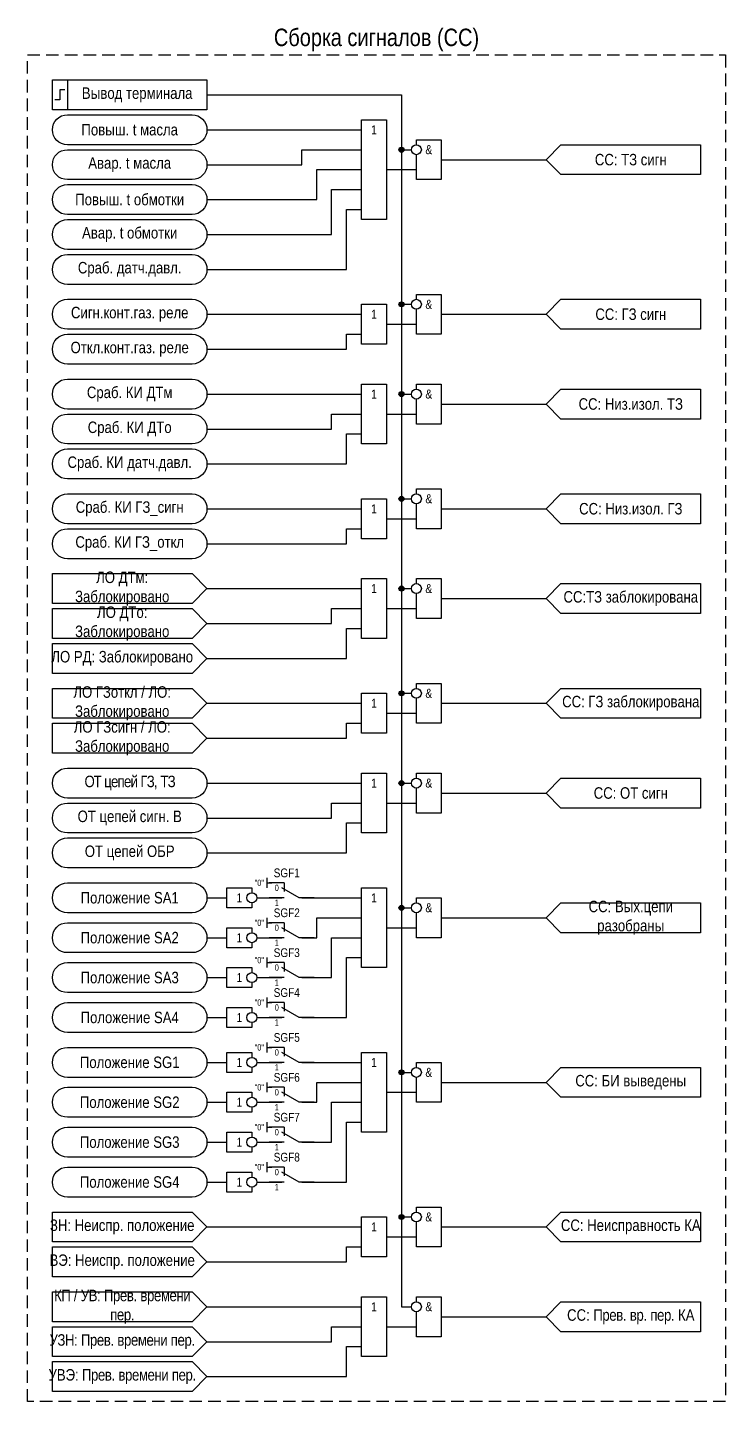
# Model space of a CAD drawing. Header units: millimetres. Extents: x -2737 to 536, y 0 to 336.
# Drawn here: x -1277 to -1137, y 0 to 275.5 of the extents above; entities that cross this region are included whole.
import ezdxf
from ezdxf.enums import TextEntityAlignment as Align

# ---------------------------------------------------------------- set-up
doc = ezdxf.new("R2010")
doc.units = ezdxf.units.MM
doc.linetypes.add('штриховая2', pattern=[0.375, 0.25, -0.125])
doc.layers.add('TEXT', color=7, linetype='Continuous', lineweight=25)
doc.layers.add('Основная', color=7, linetype='Continuous')
doc.styles.add('2.5_Gost_RD', font='ARIALN.TTF', dxfattribs={"height": 2.5})
doc.styles.add('3.5_Gost_RD', font='ARIALN.TTF', dxfattribs={"height": 3.5})
doc.styles.add('Вывод', font='ARIALN.TTF', dxfattribs={"height": 2.5})
doc.styles.add('Компонент', font='ARIALN.TTF', dxfattribs={"height": 3.5})

# ---------------------------------------------------------------- blocks, each defined once
blk = doc.blocks.new('*U958')
at = {"layer": 'Основная', "ltscale": 0.35}
blk.add_line((6, 6), (6, 2.5), dxfattribs=at)
at = {"layer": 'Основная', "color": 0}
blk.add_line((0, 0), (7, 4), dxfattribs=at)
blk = doc.blocks.new('*U1038')
at = {"layer": 'Основная', "color": 0}
for p, q in [((-3, 6), (-9, 6)), ((-3, 0), (-9, 0)), ((9, 0), (3, 0))]:
    blk.add_line(p, q, dxfattribs=at)
at = {"layer": 'Основная', "ltscale": 0.25, "xscale": -1}
blk.add_blockref('*U958', (3, 0), dxfattribs=at)
at = {"layer": 'Основная'}
for tag, height, style, p in [('ОУ', 3.5, 'Компонент', (-2, 10)), ('В1', 2.5, 'Вывод', (-13, 6)), ('В2', 2.5, 'Вывод', (-6, 4)), ('В3', 2.5, 'Вывод', (-6, -2))]:
    blk.add_attdef(tag, text='', height=height, dxfattribs=dict(at, style=style)).set_placement(p, align=Align.MIDDLE_CENTER)
blk = doc.blocks.new('*U1039')
at = {"layer": 'Основная', "color": 0}
for p, q in [((-3, 6), (-9, 6)), ((-3, 0), (-9, 0)), ((9, 0), (3, 0))]:
    blk.add_line(p, q, dxfattribs=at)
at = {"layer": 'Основная', "ltscale": 0.25, "xscale": -1}
blk.add_blockref('*U958', (3, 0), dxfattribs=at)
at = {"layer": 'Основная'}
for tag, height, style, p in [('ОУ', 3.5, 'Компонент', (-2, 10)), ('В1', 2.5, 'Вывод', (-13, 7)), ('В2', 2.5, 'Вывод', (-6, 4)), ('В3', 2.5, 'Вывод', (-6, -2))]:
    blk.add_attdef(tag, text='', height=height, dxfattribs=dict(at, style=style)).set_placement(p, align=Align.MIDDLE_CENTER)
blk = doc.blocks.new('Точка')
at = {"ltscale": 100}
h = blk.add_hatch(color=256, dxfattribs=at)
h.dxf.hatch_style = 1
edge = h.paths.add_edge_path()
edge.add_arc((0, 0), 0.5, 0, 360)
blk.add_circle((0, 0), 0.5, dxfattribs=at)

msp = doc.modelspace()

# ---------------------------------------------------------------- linework, layer by layer
at = {"ltscale": 100}
for p, q in [((-1229, 105), (-1229, 103)), ((-1229, 104), (-1228, 104)), ((-1229, 97), (-1229, 95)), ((-1229, 96), (-1228, 96)), ((-1229, 89), (-1229, 87)), ((-1229, 88), (-1228, 88)), ((-1229, 81), (-1229, 79)), ((-1229, 80), (-1228, 80)), ((-1229, 72), (-1229, 70)), ((-1229, 71), (-1228, 71)), ((-1229, 64), (-1229, 62)), ((-1229, 63), (-1228, 63)), ((-1229, 56), (-1229, 54)), ((-1229, 55), (-1228, 55)), ((-1229, 48), (-1229, 46)), ((-1229, 47), (-1228, 47))]:
    msp.add_line(p, q, dxfattribs=at)
at = {"linetype": 'штриховая2', "ltscale": 10}
msp.add_lwpolyline([(-1277, 270), (-1137, 270), (-1137, 0), (-1277, 0)], close=True, dxfattribs=at)
at = {"ltscale": 100}
for points in [[(-1272, 265), (-1269, 265), (-1269, 259), (-1272, 259)], [(-1272, 265), (-1241, 265), (-1241, 259), (-1272, 259)], [(-1210, 257), (-1205, 257), (-1205, 237), (-1210, 237)], [(-1210, 220), (-1205, 220), (-1205, 212), (-1210, 212)], [(-1210, 204), (-1205, 204), (-1205, 192), (-1210, 192)], [(-1210, 181), (-1205, 181), (-1205, 173), (-1210, 173)], [(-1210, 126), (-1205, 126), (-1205, 114), (-1210, 114)], [(-1210, 103), (-1205, 103), (-1205, 87), (-1210, 87)], [(-1210, 70), (-1205, 70), (-1205, 54), (-1210, 54)], [(-1210, 37), (-1205, 37), (-1205, 29), (-1210, 29)], [(-1210, 21), (-1205, 21), (-1205, 9), (-1210, 9)]]:
    msp.add_lwpolyline(points, close=True, dxfattribs=at)
at = {"lineweight": 30, "ltscale": 100}
msp.add_lwpolyline([(-1269.5, 263), (-1270.5, 263), (-1270.5, 261), (-1271.5, 261)], dxfattribs=at)
at = {"ltscale": 100}
for points in [[(-1241, 262), (-1202, 262), (-1202, 251), (-1200, 251)], [(-1241, 262), (-1202, 262), (-1202, 220), (-1200, 220)], [(-1241, 262), (-1202, 262), (-1202, 202), (-1200, 202)], [(-1241, 262), (-1202, 262), (-1202, 181), (-1200, 181)], [(-1241, 262), (-1202, 262), (-1202, 163), (-1200, 163)], [(-1241, 262), (-1202, 262), (-1202, 142), (-1200, 142)], [(-1241, 262), (-1202, 262), (-1202, 124), (-1200, 124)], [(-1241, 262), (-1202, 262), (-1202, 99), (-1200, 99)], [(-1241, 262), (-1202, 262), (-1202, 66), (-1200, 66)], [(-1241, 262), (-1202, 262), (-1202, 37), (-1200, 37)], [(-1241, 262), (-1202, 262), (-1202, 19), (-1200, 19)], [(-1241, 255), (-1210, 255)], [(-1241, 248), (-1222, 248), (-1222, 251), (-1210, 251)], [(-1199, 252), (-1199, 253), (-1194, 253), (-1194, 245), (-1199, 245), (-1199, 250)], [(-1173, 249), (-1170, 252), (-1142, 252), (-1142, 246), (-1170, 246), (-1173, 249)], [(-1194, 249), (-1173, 249)], [(-1241, 241), (-1219, 241), (-1219, 247), (-1210, 247)], [(-1205, 247), (-1199, 247)], [(-1241, 234), (-1216, 234), (-1216, 243), (-1210, 243)], [(-1241, 227), (-1213, 227), (-1213, 239), (-1210, 239)], [(-1199, 221), (-1199, 222), (-1194, 222), (-1194, 214), (-1199, 214), (-1199, 219)], [(-1173, 218), (-1170, 221), (-1142, 221), (-1142, 215), (-1170, 215), (-1173, 218)], [(-1241, 218), (-1210, 218)], [(-1194, 218), (-1173, 218)], [(-1205, 216), (-1199, 216)], [(-1241, 211), (-1213, 211), (-1213, 214), (-1210, 214)], [(-1199, 203), (-1199, 204), (-1194, 204), (-1194, 196), (-1199, 196), (-1199, 201)], [(-1241, 202), (-1210, 202)], [(-1173, 200), (-1170, 203), (-1142, 203), (-1142, 197), (-1170, 197), (-1173, 200)], [(-1194, 200), (-1173, 200)], [(-1241, 195), (-1216, 195), (-1216, 198), (-1210, 198)], [(-1205, 198), (-1199, 198)], [(-1241, 188), (-1213, 188), (-1213, 194), (-1210, 194)], [(-1199, 182), (-1199, 183), (-1194, 183), (-1194, 175), (-1199, 175), (-1199, 180)], [(-1173, 179), (-1170, 182), (-1142, 182), (-1142, 176), (-1170, 176), (-1173, 179)], [(-1241, 179), (-1210, 179)], [(-1205, 177), (-1199, 177)], [(-1194, 179), (-1173, 179)], [(-1241, 172), (-1213, 172), (-1213, 175), (-1210, 175)], [(-1241, 124), (-1210, 124)], [(-1199, 125), (-1199, 126), (-1194, 126), (-1194, 118), (-1199, 118), (-1199, 123)], [(-1173, 122), (-1170, 125), (-1142, 125), (-1142, 119), (-1170, 119), (-1173, 122)], [(-1194, 122), (-1173, 122)], [(-1241, 117), (-1216, 117), (-1216, 120), (-1210, 120)], [(-1205, 120), (-1199, 120)], [(-1241, 110), (-1213, 110), (-1213, 116), (-1210, 116)], [(-1232, 100), (-1232, 99), (-1237, 99), (-1237, 103), (-1232, 103), (-1232, 102)], [(-1241, 101), (-1237, 101)], [(-1231, 101), (-1226, 101)], [(-1222, 101), (-1210, 101)], [(-1199, 100), (-1199, 101), (-1194, 101), (-1194, 93), (-1199, 93), (-1199, 98)], [(-1173, 97), (-1170, 100), (-1142, 100), (-1142, 94), (-1170, 94), (-1173, 97)], [(-1222, 93), (-1219, 93), (-1219, 97), (-1210, 97)], [(-1194, 97), (-1173, 97)], [(-1232, 92), (-1232, 91), (-1237, 91), (-1237, 95), (-1232, 95), (-1232, 94)], [(-1205, 95), (-1199, 95)], [(-1241, 93), (-1237, 93)], [(-1231, 93), (-1226, 93)], [(-1222, 85), (-1216, 85), (-1216, 93), (-1210, 93)], [(-1222, 77), (-1213, 77), (-1213, 89), (-1210, 89)], [(-1232, 84), (-1232, 83), (-1237, 83), (-1237, 87), (-1232, 87), (-1232, 86)], [(-1241, 85), (-1237, 85)], [(-1231, 85), (-1226, 85)], [(-1232, 76), (-1232, 75), (-1237, 75), (-1237, 79), (-1232, 79), (-1232, 78)], [(-1241, 77), (-1237, 77)], [(-1231, 77), (-1226, 77)], [(-1232, 67), (-1232, 66), (-1237, 66), (-1237, 70), (-1232, 70), (-1232, 69)], [(-1241, 68), (-1237, 68)], [(-1231, 68), (-1226, 68)], [(-1222, 68), (-1210, 68)], [(-1199, 67), (-1199, 68), (-1194, 68), (-1194, 60), (-1199, 60), (-1199, 65)], [(-1173, 64), (-1170, 67), (-1142, 67), (-1142, 61), (-1170, 61), (-1173, 64)], [(-1222, 60), (-1219, 60), (-1219, 64), (-1210, 64)], [(-1194, 64), (-1173, 64)], [(-1232, 59), (-1232, 58), (-1237, 58), (-1237, 62), (-1232, 62), (-1232, 61)], [(-1205, 62), (-1199, 62)], [(-1241, 60), (-1237, 60)], [(-1231, 60), (-1226, 60)], [(-1222, 52), (-1216, 52), (-1216, 60), (-1210, 60)], [(-1222, 44), (-1213, 44), (-1213, 56), (-1210, 56)], [(-1232, 51), (-1232, 50), (-1237, 50), (-1237, 54), (-1232, 54), (-1232, 53)], [(-1241, 52), (-1237, 52)], [(-1231, 52), (-1226, 52)], [(-1232, 43), (-1232, 42), (-1237, 42), (-1237, 46), (-1232, 46), (-1232, 45)], [(-1241, 44), (-1237, 44)], [(-1231, 44), (-1226, 44)], [(-1199, 38), (-1199, 39), (-1194, 39), (-1194, 31), (-1199, 31), (-1199, 36)], [(-1272, 38), (-1244, 38), (-1241, 35), (-1244, 32), (-1272, 32), (-1272, 38)], [(-1173, 35), (-1170, 38), (-1142, 38), (-1142, 32), (-1170, 32), (-1173, 35)], [(-1241, 35), (-1210, 35)], [(-1194, 35), (-1173, 35)], [(-1272, 31), (-1244, 31), (-1241, 28), (-1244, 25), (-1272, 25), (-1272, 31)], [(-1241, 28), (-1213, 28), (-1213, 31), (-1210, 31)], [(-1205, 33), (-1199, 33)], [(-1272, 22), (-1244, 22), (-1241, 19), (-1244, 16), (-1272, 16), (-1272, 22)], [(-1199, 20), (-1199, 21), (-1194, 21), (-1194, 13), (-1199, 13), (-1199, 18)], [(-1173, 17), (-1170, 20), (-1142, 20), (-1142, 14), (-1170, 14), (-1173, 17)], [(-1241, 19), (-1210, 19)], [(-1194, 17), (-1173, 17)], [(-1272, 15), (-1244, 15), (-1241, 12), (-1244, 9), (-1272, 9), (-1272, 15)], [(-1241, 12), (-1216, 12), (-1216, 15), (-1210, 15)], [(-1205, 15), (-1199, 15)], [(-1241, 5), (-1213, 5), (-1213, 11), (-1210, 11)], [(-1272, 8), (-1244, 8), (-1241, 5), (-1244, 2), (-1272, 2), (-1272, 8)]]:
    msp.add_lwpolyline(points, dxfattribs=at)
for points in [[(-1269, 252, -1), (-1269, 258), (-1244, 258, -1), (-1244, 252)], [(-1269, 245, -1), (-1269, 251), (-1244, 251, -1), (-1244, 245)], [(-1269, 238, -1), (-1269, 244), (-1244, 244, -1), (-1244, 238)], [(-1269, 231, -1), (-1269, 237), (-1244, 237, -1), (-1244, 231)], [(-1269, 224, -1), (-1269, 230), (-1244, 230, -1), (-1244, 224)], [(-1269, 215, -1), (-1269, 221), (-1244, 221, -1), (-1244, 215)], [(-1269, 208, -1), (-1269, 214), (-1244, 214, -1), (-1244, 208)], [(-1269, 199, -1), (-1269, 205), (-1244, 205, -1), (-1244, 199)], [(-1269, 192, -1), (-1269, 198), (-1244, 198, -1), (-1244, 192)], [(-1269, 185, -1), (-1269, 191), (-1244, 191, -1), (-1244, 185)], [(-1269, 176, -1), (-1269, 182), (-1244, 182, -1), (-1244, 176)], [(-1269, 169, -1), (-1269, 175), (-1244, 175, -1), (-1244, 169)], [(-1269, 121, -1), (-1269, 127), (-1244, 127, -1), (-1244, 121)], [(-1269, 114, -1), (-1269, 120), (-1244, 120, -1), (-1244, 114)], [(-1269, 107, -1), (-1269, 113), (-1244, 113, -1), (-1244, 107)], [(-1269, 98, -1), (-1269, 104), (-1244, 104, -1), (-1244, 98)], [(-1269, 90, -1), (-1269, 96), (-1244, 96, -1), (-1244, 90)], [(-1269, 82, -1), (-1269, 88), (-1244, 88, -1), (-1244, 82)], [(-1269, 74, -1), (-1269, 80), (-1244, 80, -1), (-1244, 74)], [(-1269, 65, -1), (-1269, 71), (-1244, 71, -1), (-1244, 65)], [(-1269, 57, -1), (-1269, 63), (-1244, 63, -1), (-1244, 57)], [(-1269, 49, -1), (-1269, 55), (-1244, 55, -1), (-1244, 49)], [(-1269, 41, -1), (-1269, 47), (-1244, 47, -1), (-1244, 41)]]:
    msp.add_lwpolyline(points, format="xyb", close=True, dxfattribs=at)
at = {"color": 3, "ltscale": 100}
for points in [[(-1272, 166), (-1244, 166), (-1241, 163), (-1244, 160), (-1272, 160), (-1272, 166)], [(-1241, 163), (-1210, 163)], [(-1199, 164), (-1199, 165), (-1194, 165), (-1194, 157), (-1199, 157), (-1199, 162)], [(-1173, 161), (-1170, 164), (-1142, 164), (-1142, 158), (-1170, 158), (-1173, 161)], [(-1194, 161), (-1173, 161)], [(-1272, 159), (-1244, 159), (-1241, 156), (-1244, 153), (-1272, 153), (-1272, 159)], [(-1241, 156), (-1216, 156), (-1216, 159), (-1210, 159)], [(-1205, 159), (-1199, 159)], [(-1241, 149), (-1213, 149), (-1213, 155), (-1210, 155)], [(-1272, 152), (-1244, 152), (-1241, 149), (-1244, 146), (-1272, 146), (-1272, 152)], [(-1199, 143), (-1199, 144), (-1194, 144), (-1194, 136), (-1199, 136), (-1199, 141)], [(-1272, 143), (-1244, 143), (-1241, 140), (-1244, 137), (-1272, 137), (-1272, 143)], [(-1173, 140), (-1170, 143), (-1142, 143), (-1142, 137), (-1170, 137), (-1173, 140)], [(-1241, 140), (-1210, 140)], [(-1205, 138), (-1199, 138)], [(-1194, 140), (-1173, 140)], [(-1272, 136), (-1244, 136), (-1241, 133), (-1244, 130), (-1272, 130), (-1272, 136)], [(-1241, 133), (-1213, 133), (-1213, 136), (-1210, 136)]]:
    msp.add_lwpolyline(points, dxfattribs=at)
for points in [[(-1210, 165), (-1205, 165), (-1205, 153), (-1210, 153)], [(-1210, 142), (-1205, 142), (-1205, 134), (-1210, 134)]]:
    msp.add_lwpolyline(points, close=True, dxfattribs=at)
at = {"ltscale": 100}
for centre in [(-1199, 251), (-1199, 220), (-1199, 202), (-1199, 181), (-1199, 124), (-1232, 101), (-1199, 99), (-1232, 93), (-1232, 85), (-1232, 77), (-1232, 68), (-1199, 66), (-1232, 60), (-1232, 52), (-1232, 44), (-1199, 37), (-1199, 19)]:
    msp.add_circle(centre, 1, dxfattribs=at)
at = {"color": 3, "ltscale": 100}
for centre in [(-1199, 163), (-1199, 142)]:
    msp.add_circle(centre, 1, dxfattribs=at)

# ---------------------------------------------------------------- block references
at = {"ltscale": 100}
for p in [(-1202, 251), (-1202, 220), (-1202, 202), (-1202, 181), (-1202, 163), (-1202, 142), (-1202, 124), (-1202, 99), (-1202, 66), (-1202, 37)]:
    msp.add_blockref('Точка', p, dxfattribs=at)
at = {"layer": 'Основная', "ltscale": 0.25, "xscale": 0.5, "yscale": 0.5, "zscale": 0.5}
for name, p, values in [('*U1038', (-1224, 101), {'ОУ': 'SGF1', 'В1': '"0"', 'В2': '0', 'В3': '1'}), ('*U1038', (-1224, 93), {'ОУ': 'SGF2', 'В1': '"0"', 'В2': '0', 'В3': '1'}), ('*U1039', (-1224, 85), {'ОУ': 'SGF3', 'В1': '"0"', 'В2': '0', 'В3': '1'}), ('*U1038', (-1224, 77), {'ОУ': 'SGF4', 'В1': '"0"', 'В2': '0', 'В3': '1'}), ('*U1038', (-1224, 68), {'ОУ': 'SGF5', 'В1': '"0"', 'В2': '0', 'В3': '1'}), ('*U1038', (-1224, 60), {'ОУ': 'SGF6', 'В1': '"0"', 'В2': '0', 'В3': '1'}), ('*U1038', (-1224, 52), {'ОУ': 'SGF7', 'В1': '"0"', 'В2': '0', 'В3': '1'}), ('*U1038', (-1224, 44), {'ОУ': 'SGF8', 'В1': '"0"', 'В2': '0', 'В3': '1'})]:
    msp.add_blockref(name, p, dxfattribs=at).add_auto_attribs(values)

# ---------------------------------------------------------------- texts
at = {"color": 30, "ltscale": 100, "insert": (-1207, 273), "char_height": 3.5, "width": 140, "attachment_point": 5, "style": '3.5_Gost_RD'}
msp.add_mtext('Сборка сигналов (СС)', dxfattribs=at)
at = {"ltscale": 100, "attachment_point": 5, "style": '2.5_Gost_RD'}
for s, insert, char_height, width in [('\\A1;Повыш. t масла ', (-1256.5, 255), 2.3, 31), ('1', (-1207.5, 255), 1.8, 5), ('&', (-1196.5, 251), 1.8, 5), ('\\A1;Авар. t масла ', (-1256.5, 248), 2.3, 31), ('СС: ТЗ сигн', (-1156, 249), 2.3, 28), ('\\A1;Повыш. t обмотки', (-1256.5, 241), 2.3, 31), ('\\A1;Авар. t обмотки', (-1256.5, 234), 2.3, 31), ('\\A1;Сраб. датч.давл.', (-1256.5, 227), 2.3, 31), ('&', (-1196.5, 220), 1.8, 5), ('\\A1;Сигн.конт.газ. реле', (-1256.5, 218), 2.3, 31), ('1', (-1207.5, 218), 1.8, 5), ('СС: ГЗ сигн', (-1156, 218), 2.3, 28), ('\\A1;Откл.конт.газ. реле', (-1256.5, 211), 2.3, 31), ('\\A1;Сраб. КИ ДТм', (-1256.5, 202), 2.3, 31), ('1', (-1207.5, 202), 1.8, 5), ('&', (-1196.5, 202), 1.8, 5), ('СС: Низ.изол. ТЗ', (-1156, 200), 2.3, 28), ('\\A1;Сраб. КИ ДТо', (-1256.5, 195), 2.3, 31), ('\\A1;Сраб. КИ датч.давл.', (-1256.5, 188), 2.3, 31), ('&', (-1196.5, 181), 1.8, 5), ('\\A1;Сраб. КИ ГЗ_сигн', (-1256.5, 179), 2.3, 31), ('1', (-1207.5, 179), 1.8, 5), ('СС: Низ.изол. ГЗ', (-1156, 179), 2.3, 28), ('\\A1;Сраб. КИ ГЗ_откл', (-1256.5, 172), 2.3, 31), ('{\\T0.9;ОТ цепей ГЗ, ТЗ}', (-1256.5, 124), 2.3, 31), ('1', (-1207.5, 124), 1.8, 5), ('&', (-1196.5, 124), 1.8, 5), ('СС: ОТ сигн', (-1156, 122), 2.3, 28), ('\\pt11.5;ОТ цепей сигн. В', (-1256.5, 117), 2.3, 31), ('ОТ цепей ОБР', (-1256.5, 110), 2.3, 31), ('Положение SA1', (-1256.5, 101), 2.3, 31), ('1', (-1234.5, 101), 1.8, 5), ('1', (-1207.5, 101), 1.8, 5), ('&', (-1196.5, 99), 1.8, 5), ('СС: Вых.цепи разобраны', (-1156, 97), 2.3, 28), ('Положение SA2', (-1256.5, 93), 2.3, 31), ('1', (-1234.5, 93), 1.8, 5), ('Положение SA3', (-1256.5, 85), 2.3, 31), ('1', (-1234.5, 85), 1.8, 5), ('Положение SA4', (-1256.5, 77), 2.3, 31), ('1', (-1234.5, 77), 1.8, 5), ('Положение SG1', (-1256.5, 68), 2.3, 31), ('1', (-1234.5, 68), 1.8, 5), ('1', (-1207.5, 68), 1.8, 5), ('&', (-1196.5, 66), 1.8, 5), ('СС: БИ выведены', (-1156, 64), 2.3, 28), ('\\pt23;Положение SG2', (-1256.5, 60), 2.3, 31), ('1', (-1234.5, 60), 1.8, 5), ('Положение SG3', (-1256.5, 52), 2.3, 31), ('1', (-1234.5, 52), 1.8, 5), ('Положение SG4', (-1256.5, 44), 2.3, 31), ('1', (-1234.5, 44), 1.8, 5), ('1', (-1207.5, 35), 1.8, 5), ('&', (-1196.5, 37), 1.8, 5), ('СС: Неисправность КА', (-1156, 35), 2.3, 28), ('1', (-1207.5, 19), 1.8, 5), ('&', (-1196.5, 19), 1.8, 5), ('СС: {\\T0.95;Прев. вр. пер.} КА', (-1156, 17), 2.3, 28)]:
    msp.add_mtext(s, dxfattribs=dict(at, insert=insert, char_height=char_height, width=width))
at = {"color": 3, "ltscale": 100, "attachment_point": 5, "style": '2.5_Gost_RD'}
for s, insert, char_height, width in [('1', (-1207.5, 163), 1.8, 5), ('&', (-1196.5, 163), 1.8, 5), ('СС:ТЗ заблокирована', (-1156, 161), 2.3, 28), ('1', (-1207.5, 140), 1.8, 5), ('&', (-1196.5, 142), 1.8, 5), ('СС: ГЗ заблокирована', (-1156, 140), 2.3, 28)]:
    msp.add_mtext(s, dxfattribs=dict(at, insert=insert, char_height=char_height, width=width))
at = {"layer": 'TEXT', "ltscale": 100, "insert": (-1255, 262), "char_height": 2.3, "width": 28, "attachment_point": 5, "style": '2.5_Gost_RD'}
msp.add_mtext('Вывод терминала', dxfattribs=at)
at = {"layer": 'TEXT', "color": 3, "ltscale": 100, "char_height": 2.3, "width": 28, "attachment_point": 5, "style": '2.5_Gost_RD'}
for s, insert in [('ЛО ДТм: Заблокировано', (-1258, 163)), ('ЛО ДТо: Заблокировано', (-1258, 156)), ('ЛО РД: Заблокировано', (-1258, 149)), ('ЛО ГЗоткл / ЛО:\\PЗаблокировано', (-1258, 140)), ('ЛО ГЗсигн / ЛО:\\PЗаблокировано', (-1258, 133)), ('{\\T0.95;КП / УВ: Прев. времени пер.}', (-1258, 19))]:
    msp.add_mtext(s, dxfattribs=dict(at, insert=insert))
at = {"layer": 'TEXT', "color": 0, "ltscale": 100, "char_height": 2.3, "width": 28, "attachment_point": 5, "style": '2.5_Gost_RD'}
for s, insert in [('{\\C256;ЗН: Неиспр. положение}', (-1258, 35)), ('{\\C256;ВЭ: Неиспр. положение}', (-1258, 28)), ('{\\T0.95;\\C256;УЗН: Прев. времени пер.}', (-1258, 12)), ('{\\C256;УВЭ\\T0.95;: Прев. времени пер.}', (-1258, 5))]:
    msp.add_mtext(s, dxfattribs=dict(at, insert=insert))

doc.saveas('drawing.dxf')
